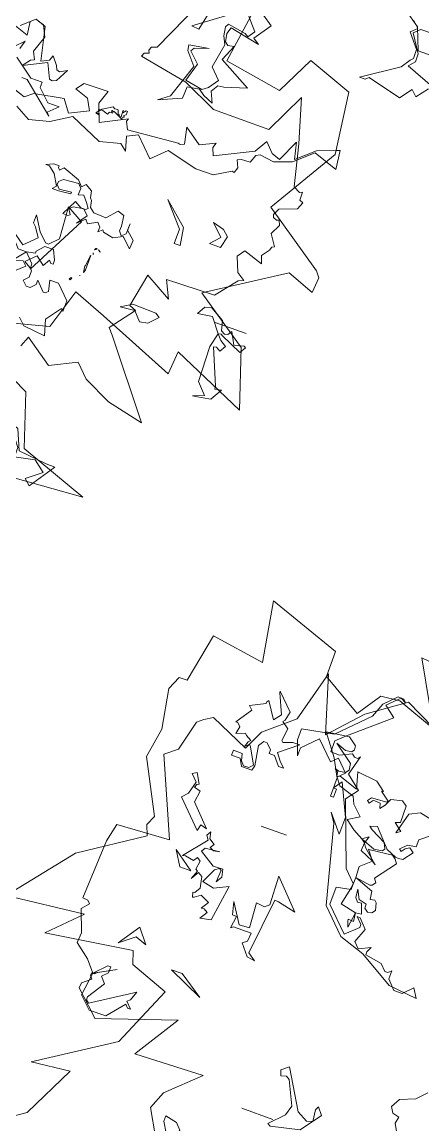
# Model space of a CAD drawing. Header units: metres. Extents: x -71 to 881, y -503 to 661.
# Drawn here: x 123.69 to 126.4, y 178.72 to 186.19 of the extents above; entities that cross this region are included whole.
import ezdxf

# ---------------------------------------------------------------- set-up
doc = ezdxf.new("R2010")
doc.units = ezdxf.units.M
doc.layers.add('ARBRE', color=100, linetype='Continuous', lineweight=13, true_color=0x00ff3f)

# ---------------------------------------------------------------- blocks, each defined once
blk = doc.blocks.new('WMF2', base_point=(0, 0.01))
at = {"color": 251, "lineweight": 0, "true_color": 0x636466}
for points in [[(154.26, -173.69), (175.85, -184.22), (183.13, -179.1), (188.97, -172.64), (192.5, -184.13), (195.26, -173.72), (200.97, -168.92), (202.85, -164.87), (210.8, -168.41), (212.43, -167.44), (213.62, -166.42), (215.13, -160.27), (217.5, -158.38), (210.72, -142.97), (221.5, -142.28), (222.26, -138.6), (222.84, -126.51), (221.75, -126.41), (221.24, -125.83), (222.46, -124.38), (220.76, -119.93), (220.93, -117.85), (217.92, -115.52), (216.01, -113.25), (211.75, -115.52), (215.09, -113.71), (215.69, -113.21), (216.23, -113.25), (216.29, -112.71), (215.78, -112.1), (217.44, -110.7), (217.53, -109.6), (213.13, -105.6), (212.64, -105.02), (197.13, -110.25), (202.88, -101.16), (188.84, -101.73), (195.03, -95.86), (196.4, -92.3), (193.55, -87.25)], [(52.22, -53.02), (31.88, -54.47), (45.91, -59.56), (49.4, -70.11), (59.14, -74.81)], [(58.34, -81.44), (49.36, -83.76), (46.84, -91.88), (40.14, -89.34), (24.4, -82.93), (24.01, -87.6), (8.81, -80.93), (12.69, -92.64), (23.58, -100.08), (8.83, -109.56), (3.27, -107.44), (3.01, -110.61), (3.9, -111.79), (16.57, -120.44), (8.22, -134.47), (9.81, -146.85), (18.98, -150.2), (22.71, -142.59), (34.39, -144.58), (32.65, -156.43), (43.16, -148.65), (41.63, -148.52), (39.67, -158.01)], [(165.65, -192.21), (176.34, -193.26), (169.52, -180.97), (177.55, -183.87), (181.35, -183.49), (184.59, -178.67), (192.69, -183.49), (192.69, -188.7), (207.51, -193.95), (205.44, -181.84), (216.23, -183.49), (218.11, -173.58), (219.76, -173.52), (220.92, -170.8), (219.49, -162.84), (220.49, -156.77), (215.08, -146.26), (215.94, -144.26), (215.12, -142.21), (227.2, -134.24), (237.13, -121.84), (221.43, -123.58), (227.53, -117.47), (210.08, -120.09), (209.21, -117.47), (201.41, -114.58), (204.04, -108.47), (206.64, -102.36), (221.47, -92.77), (213.62, -93.64), (218.84, -83.17), (228.67, -76.4)], [(221.59, -68.47), (214.46, -63.39), (212.7, -59.01), (209.83, -58.98)], [(53.36, -78.3), (52.54, -80.39), (46.99, -76.49), (41.75, -79.1), (39.13, -76.49), (33.51, -73.76), (26.05, -72.12), (37.25, -86.3), (38.33, -87.51), (34.61, -92.45), (35.99, -92.94), (34.69, -99.75), (29.28, -96.73), (30.97, -100.19), (21.09, -100.49), (17.67, -104.7), (16.66, -105.12), (18.28, -106.23), (19.48, -109.18), (18.41, -110.67), (14.49, -109.41), (15.1, -110.95), (13.93, -112.47), (13.73, -113.15), (13.23, -113.37), (14.72, -115.61), (13.76, -117.64), (14.16, -118.66), (14.68, -118.45), (15.39, -118.76), (15.6, -119.27), (14.94, -120.61), (11.56, -121.96), (10.97, -123.39), (11.67, -123.68), (11.74, -125.32), (12.27, -125.11), (13.58, -125.77), (15.6, -134.05), (18.21, -142.77), (22.11, -134.68), (33.61, -134.71), (40.51, -137.9), (50.45, -139.73), (50.16, -140.44), (49.24, -140.81), (49.44, -141.32), (49.15, -142.04), (48.13, -142.44), (43.19, -153.31)], [(220.57, -50.22), (221.79, -50.2), (214.78, -54.92), (213.59, -56.76), (213.1, -57.26), (213.13, -59.1), (215.47, -61.97), (214.27, -63.08), (215.5, -64.29)], [(209.03, -63.15), (213.66, -63.1), (214.86, -61.99), (212.51, -58.47), (212.49, -56.77), (213.57, -55.55), (207.7, -53.3)], [(208.3, -52.68), (210.1, -50.35), (211.21, -51.44), (213, -49.09), (219.97, -50.84), (220.57, -50.22), (220.57, -50.22)], [(40.86, -56.38), (43.16, -58.19), (49.01, -56.98), (47.19, -57.59), (47.19, -59.3), (49.01, -61.74), (53.04, -58.82), (53.65, -58.19), (53.04, -60.53), (50.1, -63.43), (48.41, -62.83), (46.7, -58.82), (40.86, -58.19), (39.03, -58.19), (42.55, -52.98), (43.78, -54.06), (40.86, -56.38), (40.86, -56.38)], [(146.33, -113.43), (148.12, -111.55), (151.13, -110.32), (152.08, -108.49), (151.44, -107.36), (150.04, -107.03), (150.34, -105.65), (149.29, -103.85)], [(18.5, -90.74), (17.84, -93.61), (20.02, -96.45), (22.98, -96.02), (22.05, -97.63), (20.72, -98), (17.93, -96.37), (17.41, -94.37), (16.65, -93.94), (15.97, -94.11), (15.49, -94.96), (14.21, -92.52), (12.21, -93.06), (11.86, -92.86), (12.6, -91.6), (16.89, -93.51), (17.23, -93.72), (17.84, -93.61), (16.91, -92.52), (15.64, -91.79), (16.37, -90.52), (17.22, -91.02), (17.83, -90.91), (14.87, -83.79), (14.78, -83.17), (13.49, -83.45), (14.87, -81.07), (17.86, -80.56), (18.47, -80.47), (16.28, -81.33), (18.28, -83.52), (18.5, -90.74), (18.5, -90.74)], [(61.31, -90.12), (57.78, -93.28), (58.61, -94.11), (61.31, -93.28)], [(60.48, -93.73), (58.61, -95.97), (56.85, -96.33), (56.85, -96.8), (55.55, -98.2), (53.79, -98.2), (52.87, -96.33), (52.87, -95.5), (53.33, -95.5), (53.79, -95.97), (54.63, -94.58), (56.39, -95.97), (58.23, -94.11), (56.85, -93.28), (56.39, -92.81), (56.39, -91.51), (57.31, -90.59), (56.39, -89.66), (55.55, -89.66), (54.63, -90.59), (54.63, -91.51), (52.87, -89.66), (52.41, -89.66), (51.93, -90.12), (52.41, -92.34), (50.63, -92.34), (47.94, -89.66), (47.94, -87.42), (48.41, -87.89), (50.63, -84.84), (49.71, -81.67), (54.16, -82.15), (55.55, -83.45)], [(193.06, -90.68), (193.06, -91.77), (190.63, -91.29), (189.54, -90.08), (190.15, -87.76), (188.32, -85.45), (190.63, -86.53), (193.06, -90.68), (193.06, -90.68)], [(30.71, -93.26), (29.79, -92.67), (31.51, -90.88), (33.12, -90.61), (34.74, -92.37), (37.69, -92.07), (35.5, -93.43), (30.71, -93.26), (30.71, -93.26)], [(47.28, -95.16), (47.15, -95.21), (47.28, -95.16), (47.28, -95.16)], [(48.48, -94.16), (48.71, -93.73), (48.96, -93.86), (48.64, -94.24), (48.48, -94.16), (48.48, -94.16)], [(58.61, -95.97), (60.32, -95.97), (63.86, -99.98), (59.71, -97.06), (57.39, -99.38), (58.61, -101.21), (59.21, -101.81), (59.21, -103.52), (57.39, -100.59), (55.69, -98.89), (55.08, -98.89), (53.39, -100.59), (53.87, -107.05), (50.45, -105.22), (56.79, -93.05), (56.79, -94.14), (58.61, -95.97), (58.61, -95.97)], [(12.72, -95.5), (19.16, -95.5), (12.72, -95.5), (12.72, -95.5)], [(46.51, -96.62), (46.65, -96.16), (46.74, -95.97), (46.95, -97.29), (46.8, -97.34), (46.58, -99.41), (46.49, -99.57), (46.51, -96.62), (46.51, -96.62)], [(173.74, -97.12), (171.08, -99.94), (170.47, -101.94), (172.73, -106.71), (173.49, -107.11), (174.53, -106.76), (174.92, -107.91), (173.5, -109.02), (168.96, -101.3), (166.77, -100.11), (165.62, -100.49), (165.9, -102.84), (165.52, -103.6), (164.39, -102.19), (167.39, -98.11), (173.12, -96.81), (173.74, -97.12), (173.74, -97.12)], [(173.09, -98.24), (179.55, -98.24), (173.09, -98.24), (173.09, -98.24)], [(45.08, -100.81), (45.46, -101.12), (45.03, -100.9), (45.08, -100.81), (45.08, -100.81)], [(45.94, -101.27), (45.76, -101.16), (46.23, -100.87), (46.06, -101.21), (45.94, -101.27), (45.94, -101.27)], [(46.06, -100), (46.17, -99.95), (46.26, -100.23), (46.22, -100.08), (46.06, -100), (46.06, -100)], [(41.84, -105.25), (43.62, -104.29), (45.73, -104.74), (46.01, -105.12), (46.77, -104.41), (46.73, -105.44), (47.43, -106.2), (49.22, -105.25), (49.85, -105.94), (51.28, -104.6), (49.82, -106.67), (50.87, -107.74), (52.95, -107.44), (53.69, -106.82), (53.01, -105.71), (53.39, -105.43), (54.48, -105.47), (52.9, -108.54), (51.53, -107.75), (50.51, -107.72), (50.13, -108.07), (50.82, -109.11), (51.79, -110.25), (52.85, -109.93), (52.79, -111.31), (53.49, -112.07), (56.63, -111.82), (57.39, -111.12), (57.42, -110.48), (56.72, -109.72), (54.29, -109.98), (54.31, -109.62), (56.73, -109.36), (58.12, -109.4), (57.43, -110.12), (58.73, -112.28), (60.09, -113.37), (60.82, -113.4), (59.39, -114.07), (58.29, -114.03), (58.31, -113.66), (57.96, -113.28), (57.27, -113.98), (53.82, -112.76), (52.77, -111.68), (52.09, -112.38), (50.71, -111.59), (50.41, -110.19), (50.06, -109.81), (49.75, -108.42), (48.76, -107.65), (46.27, -107.55), (44.45, -109.59), (43.06, -109.17), (42.78, -107.03), (42.83, -106.03), (42.2, -105.27), (41.44, -105.97), (41.35, -108.07), (41.41, -106.7), (39.72, -105.17), (39.79, -103.4), (41.84, -105.25), (41.84, -105.25)], [(41.84, -105.25), (41.63, -105.03), (41.84, -105.25), (41.84, -105.25)], [(31.94, -110.31), (36.07, -115.05), (31.32, -110.9), (30.71, -107.38), (31.94, -107.38), (31.94, -110.31), (31.94, -110.31)], [(216.62, -108.51), (216.01, -113.25), (213.7, -115.58), (213.1, -115.58), (213.1, -114.35), (214.19, -113.25), (213.1, -112.03), (215.41, -108.51), (215.41, -107.9), (214.8, -107.41), (206.64, -112.66), (207.25, -110.82), (207.86, -110.33), (206.64, -109.11), (207.25, -109.11), (207.86, -109.72), (210.77, -106.2), (214.19, -106.2), (216.62, -108.51), (216.62, -108.51)], [(23.77, -111.52), (26.08, -113.84), (23.77, -113.24), (22.56, -112.13), (23.16, -109.69), (25.47, -109.69), (23.77, -111.52), (23.77, -111.52)], [(194.63, -115.87), (201.7, -119.08), (199.51, -119.1), (194.63, -115.87), (194.63, -115.87)], [(74.85, -137.35), (72.31, -139.57), (70.12, -138.82), (68.65, -132.15), (67.1, -132.91), (66.75, -133.95), (65.48, -132.37), (65.1, -131.6), (64.53, -131.41), (63.1, -132.21), (64.5, -129.59), (65.26, -129.22), (65.84, -129.4), (67.29, -132.34), (71.77, -130.12), (70.62, -131.65), (69.87, -131.93), (70.65, -133.46), (69.51, -136.82), (70.57, -138.98), (71.73, -139.36)], [(73.23, -138.72), (72.87, -136.03), (77.25, -137.51)], [(74.87, -126.28), (69.33, -124.41), (67.74, -125.68), (61.86, -126.76), (60.09, -124.38), (56.38, -126.21), (57.56, -128.41), (60.34, -129.35), (59.17, -130.88), (54.25, -131.01), (55.18, -128.25), (53.81, -124.69), (48.67, -127.32), (48.87, -126.75), (48.11, -125.21), (37.91, -126.12), (37.44, -125.97), (36.67, -126.35), (37.35, -129.67), (33.92, -127.23), (30.88, -128.65), (31.23, -127.59), (30.59, -126.09), (23.17, -129.77), (21.67, -132.34), (19.86, -130.44), (18.12, -129.86), (16.15, -134.19), (15.36, -130.85), (11.87, -133.9), (8.32, -135.28), (7.59, -135.54), (7.07, -131.77), (12.02, -133.45), (15.55, -130.27), (19.06, -129.03), (22.02, -129.38), (22.79, -129), (23.33, -127.38), (25.15, -127.33), (25.92, -126.95), (25.23, -125.56), (25.63, -124.43), (26.08, -124.57), (29.34, -122.59), (32.94, -122.53), (39.22, -124.13), (42.07, -121.37), (45.72, -125.04), (47.88, -123.97), (47.05, -121.13), (48.46, -122.25), (52.55, -121.18), (59.04, -124.03), (62.95, -121.62), (67.02, -120.56), (70.08, -122.22)], [(208.1, -122), (210.46, -122.83), (213.34, -120.5), (210.43, -124.86), (208.1, -122), (208.1, -122)], [(74.56, -133.08), (72.85, -134.78), (73.33, -133.08)], [(73.33, -131.26), (69.33, -128.34), (67, -128.34), (67, -127.23), (64.57, -124.92), (62.26, -124.92), (64.09, -123.1), (63.48, -122.5), (69.93, -127.84), (71.03, -127.84)], [(54.16, -127.33), (52.25, -128.51), (51.85, -128.21), (51.22, -128.34), (51.11, -128.15), (50.9, -127.48), (50.6, -127.43), (50.52, -127.17), (50.44, -127.11), (50.17, -127.21), (50.23, -128.35), (50.16, -128.51), (50.16, -128.08), (50.07, -128.03), (49.62, -128.66), (49.33, -128.62), (49.38, -127.89), (49.74, -127.62), (49.57, -127.32), (49.82, -127.23), (49.84, -126.81), (51.76, -127.71), (51.74, -127.58), (52.22, -127.74), (52.33, -127.68), (51.98, -127.29), (52.17, -127.38), (52.57, -127.26), (52.83, -126.75), (53.96, -127.11), (54.74, -127.1), (54.8, -126.57), (54.93, -126.53), (54.96, -126.46), (54.93, -126.32), (54.74, -126.22), (54.51, -126.31), (54.41, -126.05), (55.06, -126.28), (54.16, -127.33), (54.16, -127.33)], [(190.5, -128.76), (189.64, -129.45), (189.46, -131.17), (193.19, -131.13), (193.65, -130.73), (193.32, -133.22), (194.17, -133.3), (194.78, -135.8), (192.24, -131.89), (190.15, -132.02), (190.49, -137.07), (188.78, -136.9), (187.93, -137.58), (188.18, -143.5), (182.86, -137.92), (186.5, -138.74), (187.36, -138.82), (188.57, -127.35), (187.03, -126.24), (188.66, -126.48), (190.5, -128.76), (190.5, -128.76)], [(167.53, -134.78), (172.77, -136.49), (177.52, -141.23), (181.55, -156.93), (182.76, -158.76), (179.84, -155.24), (179.84, -158.76), (182.76, -165.09), (183.97, -163.4), (183.36, -163.4), (183.36, -161.69), (183.97, -161.69), (183.97, -165.71), (182.76, -166.93), (185.07, -169.24), (186.28, -168.03), (189.83, -171.55), (192.73, -168.64), (192.73, -166.93), (193.83, -169.85), (193.83, -172.16), (187.38, -173.37), (181.55, -179.23), (180.45, -182.15), (178.13, -184.47), (176.91, -184.47), (176.31, -183.86), (177.52, -184.47), (179.84, -182.15), (177.52, -180.32), (185.07, -173.85), (186.89, -172.16), (186.89, -169.85), (185.07, -169.85), (182.76, -170.95), (182.15, -170.45), (181.55, -170.45), (181.05, -170.95), (182.15, -166.93), (179.21, -164.61), (181.05, -162.17), (176.31, -149.38), (174, -147.07), (174, -145.86), (176.91, -145.25), (176.91, -141.71), (172.29, -137.1), (169.85, -139.41), (169.85, -140.01), (171.07, -141.23), (170.45, -141.23), (168.76, -139.41), (169.85, -136.49), (168.76, -135.38), (166.44, -136.49), (166.93, -135.38), (166.93, -134.78), (163.52, -134.17), (162.29, -132.95), (161.69, -132.95), (161.08, -133.55), (161.08, -131.86), (159.38, -130.03), (157.67, -130.03), (155.85, -131.86), (154.74, -130.03), (160.6, -130.65), (167.53, -134.78), (167.53, -134.78)], [(198.96, -132.02), (199.76, -132.54), (200.36, -132.4), (199.38, -133.95), (201.26, -134.85), (202.39, -133.98), (202.72, -133.9), (202.93, -134.84), (202.59, -134.91), (201.88, -136.06), (202.37, -138.31), (203.19, -138.84), (204.17, -137.22), (203.51, -139.04), (203.93, -139.29), (203.69, -141.03), (204.43, -141.55), (204.96, -140.74), (206.69, -141.04), (207.29, -140.91), (203.63, -145.45), (204.17, -146.3), (203.66, -147.12), (203.34, -145.79), (202.2, -145.06), (202.72, -144.26), (201.92, -143.8), (200.66, -144.08), (203.6, -143.77), (204.12, -142.96), (200.96, -141), (198.96, -141.1), (198.59, -139.51), (199.36, -138.28), (199.2, -140.69), (199.61, -140.96), (200.47, -140.41), (201.83, -137.47), (199.42, -136.95), (196.65, -138.27), (197.74, -130.97), (199.93, -130.47), (198.96, -132.02), (198.96, -132.02)], [(28.56, -153.92), (30.94, -150.53), (29.67, -149.64), (35.82, -150.93), (36.23, -149.61), (35.92, -147.95), (35.22, -147.45), (34.02, -147.66), (35.31, -144.47), (28.78, -140.9), (33.22, -139.51), (34.42, -139.31), (35.29, -137.92), (34.3, -135.76), (36.32, -136.63), (37.59, -137.52), (39.98, -137.11), (40.07, -134.73), (44.54, -132.73), (42.46, -134.33), (40.08, -141.29), (42.26, -143.89), (42.45, -144.97), (38.49, -145.64), (41.28, -144.68), (41.66, -143.99), (39.59, -141.99), (40.67, -138.22), (37.1, -137.61), (35.99, -138.41), (34.61, -140.39), (36.71, -142.49), (35.82, -147.35), (36.59, -148.94), (36.91, -150.74), (36.53, -151.43), (32.84, -150.83), (32.14, -150.33), (31.15, -151.75), (34.23, -155.28)], [(30.66, -155.41), (28.56, -153.92), (28.56, -153.92)], [(172.09, -138.69), (172.45, -139.76), (172.53, -140.18), (171.42, -140.08), (171.62, -141.79), (170.39, -141.96), (171.14, -144.02), (171.94, -143.9), (172.54, -144.66), (172.74, -146.37), (171.85, -144.55), (170.26, -144.14), (170.19, -143.29), (169.43, -142.72), (168.61, -142.9), (168.09, -143.61), (168.48, -145.07), (168.92, -145.41), (169.79, -145.28), (170.04, -146.94), (173.91, -148.36), (170.8, -147.91), (170.41, -148.01), (169.9, -148.71), (170.41, -149.48), (167.33, -153.6), (167.88, -154.33), (168.63, -154.89), (173.09, -154.46), (173.45, -154.42), (171.93, -152.49), (171.21, -151.97), (174.13, -154.55), (174.64, -155.32), (175.4, -155.88), (172.47, -154.78), (170.8, -155.02), (170.42, -155.53), (171.04, -156.68), (174.04, -158.22), (174.74, -158.74), (173.33, -159.18), (169.98, -155.59), (167.94, -154.77), (167.31, -154.68), (166.44, -154.8), (165.01, -156.7), (165.95, -157.41), (166.73, -156.9), (167.3, -156.16), (167.79, -156.52), (166.47, -157.79), (164.8, -158.03), (164.79, -159.51), (159.94, -163.43)], [(161.71, -163.57), (166.28, -164.6), (168.39, -163.57), (169.49, -159.28), (168.67, -159.85), (170.32, -161.09), (169.36, -161.46), (169.4, -164.84), (170.39, -165.59), (172.66, -165.09), (173.31, -163.69), (174.06, -162.7), (174.38, -163.72), (175.5, -163.78), (175.85, -163.73), (176.42, -162.98), (176.92, -163.36), (176.35, -164.1), (173.23, -164.33), (173.04, -164.58), (174.93, -166.01), (174.5, -166.07), (176.45, -167.55), (180.59, -167.98), (179.68, -164.7), (183.52, -166.03), (184.12, -165.76), (184.28, -166.58), (184.98, -167.12), (184.09, -166.85), (182.78, -167.03), (182.25, -167.74), (182.48, -169.01), (186.32, -171.88), (184.25, -171.11), (183.02, -171.28), (182.66, -171.8), (182.73, -172.63), (184.43, -173.9), (189.08, -173.24), (185.87, -169.02), (184.12, -165.76), (182.95, -164.22), (179.83, -163.17), (179.13, -161.78), (177.11, -159.84), (179.39, -158.51), (177.45, -157.05), (175.4, -155.88), (174.19, -156.77), (174.64, -155.32), (174.73, -153.72), (171.93, -152.49), (174.04, -150.58), (173.91, -148.36), (173.97, -146.62), (174.86, -142.5), (171.62, -141.79), (172.09, -138.69), (172.09, -138.69)], [(208.87, -141.57), (204.74, -138.66), (207.06, -138.66), (208.87, -141.57), (208.87, -141.57)], [(208.96, -155.15), (209.4, -154.92), (209.63, -154.33), (208.3, -153.97), (208.67, -151.63), (204.64, -147.41), (205.96, -147.79), (206.24, -146.5), (211.37, -151.69), (210.33, -152.81), (209.63, -155.34), (210.96, -156.71), (210.11, -157.18), (208.96, -155.15), (208.96, -155.15)], [(189.52, -151.57), (194.75, -151.57), (189.52, -151.57), (189.52, -151.57)], [(203.13, -162.67), (204.93, -162.67), (204.93, -163.71), (203.13, -163.71), (202.75, -162.29), (202.01, -161.54), (200.96, -161.54), (200.21, -162.29), (202.01, -165.5), (202.37, -165.88), (203.13, -165.12), (202.75, -166.25), (202.37, -166.64), (203.5, -167.31), (203.82, -167.68), (205.6, -166.93), (205.31, -168.42), (205.98, -169.09), (206.34, -169.09), (204.18, -172.31), (204.93, -173.05), (202.01, -174.48), (202.01, -174.86), (201.7, -175.24), (199.54, -172.01), (198.43, -173.43), (200.21, -177.4), (200.21, -177.69), (197, -174.48), (197.38, -172.69), (197.76, -172.31), (196.33, -171.27), (196.63, -168.73), (196.33, -168.42), (194.53, -169.09), (193.04, -169.09), (196.63, -166.25), (195.57, -164.83), (194.53, -163.71), (195.57, -163.71), (197, -165.5), (198.12, -165.5), (198.12, -166.25), (199.17, -167.31), (199.92, -167.31), (200.59, -166.25), (199.92, -162.29), (200.21, -161.25), (202.37, -161.25), (203.13, -162.67), (203.13, -162.67)]]:
    blk.add_lwpolyline(points, dxfattribs=at)

msp = doc.modelspace()

# ---------------------------------------------------------------- block references
at = {"layer": 'ARBRE', "color": 251, "lineweight": 5, "true_color": 0x636466, "xscale": 0.03451886634015593, "yscale": 0.03451886634015593, "zscale": 0.03451886634015593, "rotation": 160.1685466476646}
for p in [(132.5865, 181.5837), (124.5009, 180.8261), (129.8582, 173.54)]:
    msp.add_blockref('WMF2', p, dxfattribs=at)

doc.saveas('drawing.dxf')
